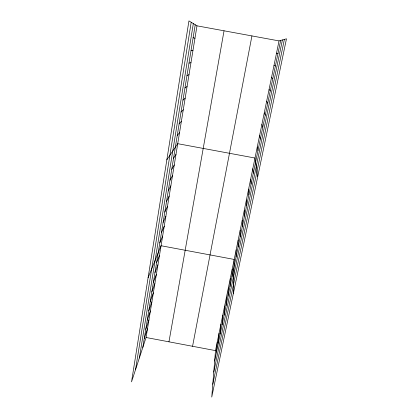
<?xml version="1.0" encoding="UTF-8"?>
<svg xmlns="http://www.w3.org/2000/svg" width="418" height="418" viewBox="0 0 418 418"><rect width="100%" height="100%" fill="white"/><g stroke="black" fill="none" stroke-linecap="round" stroke-linejoin="round"><path stroke-width="0.63" d="M238.124 247.028L238.182 240.031M236.05 257.107L236.175 249.786M233.301 293.734L234.2 259.442L161.061 245.737L148.092 277.724M231.969 276.93L232.241 268.993M229.963 286.685L230.302 278.44M227.977 296.331L228.38 287.793M226.013 305.871L226.483 297.046M224.069 315.308L224.607 306.206M222.146 324.65L222.747 315.271M220.244 333.888L220.908 324.243M218.358 343.032L219.084 333.125M216.498 352.076L217.282 341.914M279.025 40.901L215.495 350.613L211.743 397.1L286.476 38.806L279.025 40.901L196.988 25.832L188.941 20.9L131.524 381.885L146.07 337.498L196.988 25.832M135.531 369.669L191.204 22.285M139.356 357.986L193.33 23.591M142.81 347.442L195.227 24.751M168.961 341.825L224.038 30.801M192.567 346.282L251.929 35.922M214.653 361.027L280.656 40.441M213.765 372.067L282.411 39.95M212.778 384.299L284.381 39.397M144.273 338.434L147.497 328.741M145.751 329.327L148.944 319.895M147.246 320.12L150.407 310.961M148.761 310.82L151.88 301.927M150.287 301.42L153.369 292.804M151.828 291.916L154.874 283.587M153.39 282.312L156.4 274.276M154.968 272.599L157.936 264.86M156.562 262.781L159.488 255.351M159.801 242.827L162.649 236.024M161.452 232.68L164.253 226.206M163.119 222.418L165.873 216.278M164.802 212.041L167.513 206.246M166.51 201.549L169.17 196.105M168.229 190.937L170.847 185.848M169.974 180.205L172.54 175.482M171.741 169.347L174.254 165M173.522 158.365L175.983 154.404M166.845 159.822L177.734 143.688L255.001 158.03L257.707 176.72M177.211 135.667L179.557 132.516M179.113 123.942L181.407 121.22M181.041 112.076L183.272 109.788M182.995 100.059L185.164 98.22M184.97 87.9L187.076 86.51M186.971 75.585L189.009 74.665M188.993 63.113L190.969 62.679M191.047 50.489L192.949 50.547M276.491 53.253L278.007 53.311M146.07 337.498L215.495 350.613M193.121 37.704L194.955 38.268M273.989 65.464L275.394 66.013M271.512 77.523L272.808 78.558M269.067 89.436L270.258 90.946M266.653 101.208L267.739 103.183M264.27 112.839L265.252 115.269M261.908 124.339L262.791 127.208M259.578 135.698L260.367 139.001M257.274 146.927L257.969 150.647M252.817 168.679L253.324 173.198M250.654 179.212L251.077 184.108M248.517 189.626L248.856 194.898M246.406 199.929L246.662 205.557M244.316 210.118L244.493 216.101M242.247 220.197L242.346 226.525M240.204 230.166L240.225 236.834"/></g></svg>
